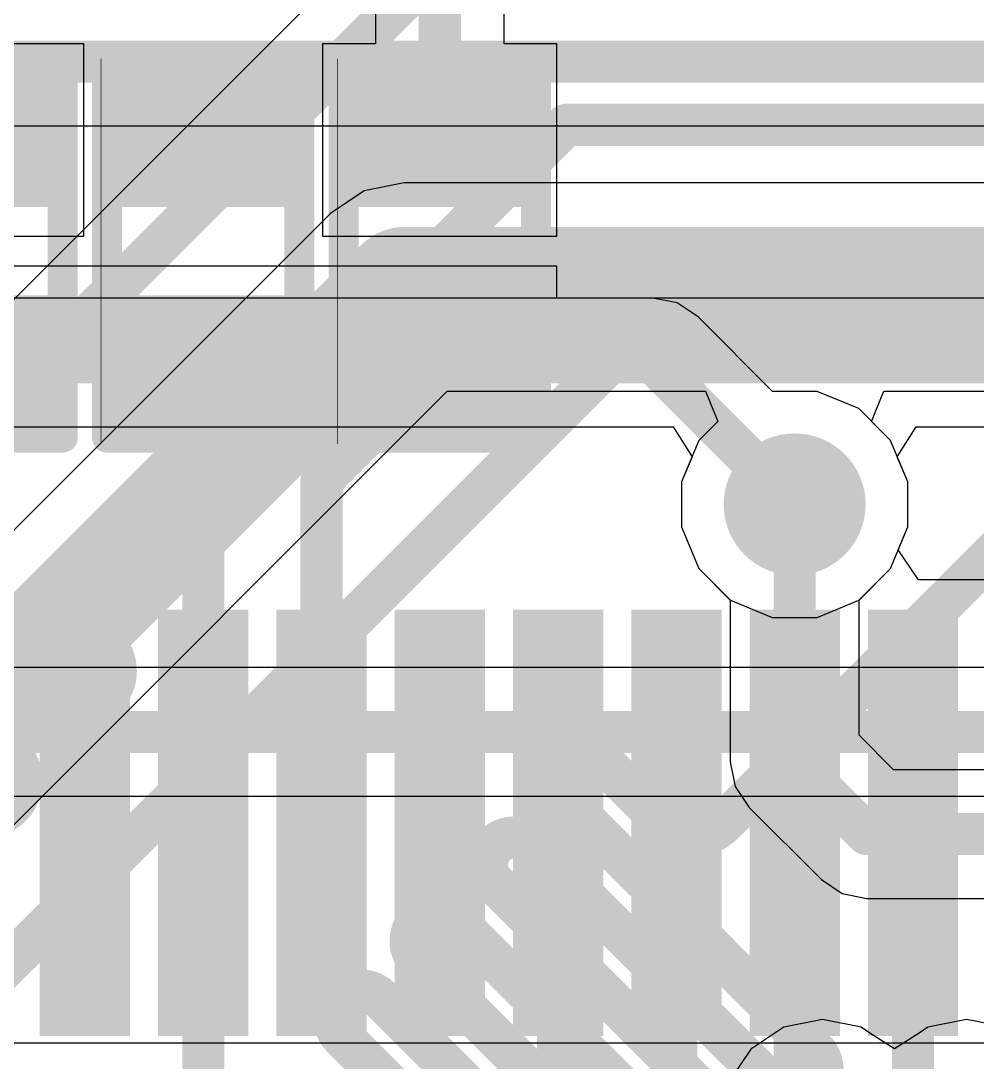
# Model space of a CAD drawing. Header units: inches. Extents: x -3 to 128, y -12 to 41.
# Drawn here: x 74.459 to 78.501, y 31.357 to 35.757 of the extents above; entities that cross this region are included whole.
import ezdxf

# ---------------------------------------------------------------- set-up
doc = ezdxf.new("R2010")
doc.units = ezdxf.units.IN
for name, color, linetype in [('Bottom Layer', 5, 'Continuous'), ('Layer 1', 16, 'Continuous'), ('Layer 2', 76, 'Continuous'), ('Top Layer', 1, 'Continuous'), ('Top Overlay', 2, 'Continuous'), ('Top Paste', 8, 'Continuous'), ('Top Solder', 216, 'Continuous'), ('Via Holes', 16, 'Continuous')]:
    doc.layers.add(name, color=color, linetype=linetype)

msp = doc.modelspace()

# ---------------------------------------------------------------- hatches: boundary and pattern name
at = {"layer": 'Bottom Layer'}
h = msp.add_hatch(color=5, dxfattribs=at)
edge = h.paths.add_edge_path()
edge.add_arc((77.72990041999999, 33.71381623999999), 0.2999994, 0, 360)
at = {"layer": 'Layer 1'}
h = msp.add_hatch(color=16, dxfattribs=at)
edge = h.paths.add_edge_path()
edge.add_arc((77.72990041999999, 33.71381623999999), 0.2999994, 0, 360)
at = {"layer": 'Layer 2'}
h = msp.add_hatch(color=76, dxfattribs=at)
edge = h.paths.add_edge_path()
edge.add_arc((77.72990041999999, 33.71381623999999), 0.2999994, 0, 360)
at = {"layer": 'Top Layer'}
for points in [[(73.91253442, 35.48227854), (74.54753441999999, 35.48227854), (74.54753441999999, 35.02507854), (73.91253442, 35.02507854)], [(74.91253241999999, 35.48227854), (75.54753242, 35.48227854), (75.54753242, 35.02507854), (74.91253241999999, 35.02507854)], [(75.91253042, 35.48227854), (76.54753042, 35.48227854), (76.54753042, 35.02507854), (75.91253042, 35.02507854)], [(73.91253442, 34.54247854), (74.54753441999999, 34.54247854), (74.54753441999999, 34.08527854), (73.91253442, 34.08527854)], [(74.91253241999999, 34.54247854), (75.54753242, 34.54247854), (75.54753242, 34.08527854), (74.91253241999999, 34.08527854)], [(75.91253042, 34.54247854), (76.54753042, 34.54247854), (76.54753042, 34.08527854), (75.91253042, 34.08527854)], [(74.59015308, 33.217866), (74.87016267999999, 33.217866), (74.87016267999999, 31.5178694), (74.59015308, 31.5178694)], [(75.09002762, 33.217866), (75.37003722, 33.217866), (75.37003722, 31.5178694), (75.09002762, 31.5178694)], [(75.59015362, 33.217866), (75.87016322, 33.217866), (75.87016322, 31.5178694), (75.59015362, 31.5178694)], [(76.09002561999999, 33.217866), (76.37003521999999, 33.217866), (76.37003521999999, 31.5178694), (76.09002561999999, 31.5178694)], [(76.59015162, 33.217866), (76.87016122, 33.217866), (76.87016122, 31.5178694), (76.59015162, 31.5178694)], [(77.09002108, 33.21786854), (77.37003068, 33.21786854), (77.37003068, 31.51787194), (77.09002108, 31.51787194)], [(77.59014962, 33.217866), (77.87015921999999, 33.217866), (77.87015921999999, 31.5178694), (77.59014962, 31.5178694)], [(78.09002416, 33.21786854), (78.37003376, 33.21786854), (78.37003376, 31.51787194), (78.09002416, 31.51787194)]]:
    msp.add_hatch(color=1, dxfattribs=at).paths.add_polyline_path(points)
h = msp.add_hatch(color=1, dxfattribs=at)
edge = h.paths.add_edge_path()
edge.add_arc((77.72990041999999, 33.71381623999999), 0.2999994, 0, 360)
at = {"layer": 'Top Paste'}
for points in [[(73.91253442, 35.48227854), (74.54753441999999, 35.48227854), (74.54753441999999, 35.02507854), (73.91253442, 35.02507854)], [(74.91253241999999, 35.48227854), (75.54753242, 35.48227854), (75.54753242, 35.02507854), (74.91253241999999, 35.02507854)], [(75.91253042, 35.48227854), (76.54753042, 35.48227854), (76.54753042, 35.02507854), (75.91253042, 35.02507854)], [(73.91253442, 34.54247854), (74.54753441999999, 34.54247854), (74.54753441999999, 34.08527854), (73.91253442, 34.08527854)], [(74.91253241999999, 34.54247854), (75.54753242, 34.54247854), (75.54753242, 34.08527854), (74.91253241999999, 34.08527854)], [(75.91253042, 34.54247854), (76.54753042, 34.54247854), (76.54753042, 34.08527854), (75.91253042, 34.08527854)], [(74.59015308, 33.217866), (74.87016267999999, 33.217866), (74.87016267999999, 31.5178694), (74.59015308, 31.5178694)], [(75.09002762, 33.217866), (75.37003722, 33.217866), (75.37003722, 31.5178694), (75.09002762, 31.5178694)], [(75.59015362, 33.217866), (75.87016322, 33.217866), (75.87016322, 31.5178694), (75.59015362, 31.5178694)], [(76.09002561999999, 33.217866), (76.37003521999999, 33.217866), (76.37003521999999, 31.5178694), (76.09002561999999, 31.5178694)], [(76.59015162, 33.217866), (76.87016122, 33.217866), (76.87016122, 31.5178694), (76.59015162, 31.5178694)], [(77.09002108, 33.21786854), (77.37003068, 33.21786854), (77.37003068, 31.51787194), (77.09002108, 31.51787194)], [(77.59014962, 33.217866), (77.87015921999999, 33.217866), (77.87015921999999, 31.5178694), (77.59014962, 31.5178694)], [(78.09002416, 33.21786854), (78.37003376, 33.21786854), (78.37003376, 31.51787194), (78.09002416, 31.51787194)]]:
    msp.add_hatch(color=8, dxfattribs=at).paths.add_polyline_path(points)
at = {"layer": 'Top Solder'}
for points in [[(73.85753326, 35.53727969999999), (74.60253558, 35.53727969999999), (74.60253558, 34.97007737999999), (73.85753326, 34.97007737999999)], [(74.85753125999999, 35.53727969999999), (75.60253357999999, 35.53727969999999), (75.60253357999999, 34.97007737999999), (74.85753125999999, 34.97007737999999)], [(75.85752925999999, 35.53727969999999), (76.60253158, 35.53727969999999), (76.60253158, 34.97007737999999), (75.85752925999999, 34.97007737999999)], [(73.85753326, 34.59747969999999), (74.60253558, 34.59747969999999), (74.60253558, 34.03027738), (73.85753326, 34.03027738)], [(74.85753125999999, 34.59747969999999), (75.60253357999999, 34.59747969999999), (75.60253357999999, 34.03027738), (74.85753125999999, 34.03027738)], [(75.85752925999999, 34.59747969999999), (76.60253158, 34.59747969999999), (76.60253158, 34.03027738), (75.85752925999999, 34.03027738)], [(74.53935308, 33.268666), (74.92096267999999, 33.268666), (74.92096267999999, 31.4670694), (74.53935308, 31.4670694)], [(75.03922761999999, 33.268666), (75.42083722, 33.268666), (75.42083722, 31.4670694), (75.03922761999999, 31.4670694)], [(75.53935362, 33.268666), (75.92096321999999, 33.268666), (75.92096321999999, 31.4670694), (75.53935362, 31.4670694)], [(76.03922562, 33.268666), (76.42083522, 33.268666), (76.42083522, 31.4670694), (76.03922562, 31.4670694)], [(76.53935161999999, 33.268666), (76.92096122, 33.268666), (76.92096122, 31.4670694), (76.53935161999999, 31.4670694)], [(77.03922107999999, 33.26866854), (77.42083068, 33.26866854), (77.42083068, 31.46707194), (77.03922107999999, 31.46707194)], [(77.53934962, 33.268666), (77.92095921999999, 33.268666), (77.92095921999999, 31.4670694), (77.53934962, 31.4670694)], [(78.03922415999999, 33.26866854), (78.42083376, 33.26866854), (78.42083376, 31.46707194), (78.03922415999999, 31.46707194)]]:
    msp.add_hatch(color=216, dxfattribs=at).paths.add_polyline_path(points)
at = {"layer": 'Via Holes'}
h = msp.add_hatch(color=7, dxfattribs=at)
edge = h.paths.add_edge_path()
edge.add_arc((77.72990041999999, 33.71381623999999), 0.1499997, 0, 360)

# ---------------------------------------------------------------- linework, layer by layer
at = {"layer": 'Bottom Layer'}
for p, q in [((71.72802773999999, 35.31293927999999), (93.14104562, 35.31293927999999)), ((76.07882167999999, 35.07239874), (75.91034094, 35.03888598)), ((98.31813457999999, 35.07239874), (76.07882167999999, 35.07239874)), ((75.91034094, 35.03888598), (75.76751166, 34.94345056)), ((75.76751166, 34.94345056), (72.18703368, 31.36297258)), ((72.68070553999999, 30.61140436), (76.26118351999999, 34.19188234)), ((76.26118351999999, 34.19188234), (77.35264946, 34.19188234)), ((77.35264946, 34.19188234), (77.4052554, 34.06488234)), ((78.05454544, 34.06488234), (78.10715138, 34.19188234)), ((78.10715138, 34.19188234), (86.38013457999999, 34.19188234)), ((77.4052554, 34.06488234), (77.32484154, 33.98446848)), ((78.13495929999999, 33.98446848), (78.05454544, 34.06488234)), ((77.32484154, 33.98446848), (77.25210102, 33.80885542)), ((78.20769981999999, 33.80885542), (78.13495929999999, 33.98446848)), ((77.25210102, 33.80885542), (77.25210102, 33.61877706)), ((78.20769981999999, 33.61877706), (78.20769981999999, 33.80885542)), ((77.25210102, 33.61877706), (77.32484154, 33.443164)), ((78.13495929999999, 33.443164), (78.20769981999999, 33.61877706)), ((77.32484154, 33.443164), (77.45797564, 33.3100299)), ((78.0018252, 33.3100299), (78.13495929999999, 33.443164)), ((77.45797564, 33.3100299), (77.45797564, 32.62600282)), ((78.0018252, 32.73863911999999), (78.0018252, 33.3100299)), ((78.14779899999999, 32.59266531999999), (78.0018252, 32.73863911999999)), ((77.45797564, 32.62600282), (77.47867409999999, 32.52194156)), ((79.35301122, 32.59266531999999), (78.14779899999999, 32.59266531999999)), ((77.47867409999999, 32.52194156), (77.53761988, 32.43372228)), ((77.53761988, 32.43372228), (77.84288215999999, 32.12846)), ((77.84288215999999, 32.12846), (77.93110143999999, 32.06951422)), ((77.93110143999999, 32.06951422), (78.0351627, 32.04881576)), ((78.0351627, 32.04881576), (79.54904079999999, 32.04881576)), ((77.84702744, 31.537275), (77.68350224, 31.50474776)), ((78.01055263999999, 31.50474776), (77.84702744, 31.537275)), ((78.45662744, 31.537275), (78.29310224, 31.50474776)), ((78.62015263999999, 31.50474776), (78.45662744, 31.537275)), ((77.68350224, 31.50474776), (77.54487157999999, 31.41211904)), ((78.04724039999999, 31.48023422), (78.01055263999999, 31.50474776)), ((78.15182744, 31.41380052), (78.04724039999999, 31.48023422)), ((78.25641447999999, 31.48023422), (78.15182744, 31.41380052)), ((78.29310224, 31.50474776), (78.25641447999999, 31.48023422)), ((77.54487157999999, 31.41211904), (77.45224286, 31.27348838))]:
    msp.add_line(p, q, dxfattribs=at)
for points in [[(70.94888273999999, 35.58486405999999, 0.1778, 0.1778, 0), (78.23479908, 35.58486405999999, 0.1778, 0.1778, 0)], [(78.23479908, 35.58486405999999, 0.1778, 0.1778, 0), (93.14104562, 35.58486405999999, 0.1778, 0.1778, 0)], [(72.36939552, 30.92271438, 0.508, 0.508, 0), (76.07882167999999, 34.63214054, 0.508, 0.508, 0)], [(76.07882167999999, 34.63214054, 0.508, 0.508, 0), (86.56249641999999, 34.63214054, 0.508, 0.508, 0)], [(77.72990041999999, 32.62600282, 0.1778, 0.1778, 0), (77.72990041999999, 33.71381623999999, 0.1778, 0.1778, 0)], [(77.72990041999999, 32.62600282, 0.1778, 0.1778, 0), (78.0351627, 32.32074054, 0.1778, 0.1778, 0)], [(78.0351627, 32.32074054, 0.1778, 0.1778, 0), (78.23002896, 32.32074054, 0.1778, 0.1778, 0)], [(78.23002896, 32.32074054, 0.1778, 0.1778, 0), (79.54904079999999, 32.32074054, 0.1778, 0.1778, 0)]]:
    msp.add_lwpolyline(points, format="xyseb", dxfattribs=at)
for points in [[(78.19034908, 35.58486405999999, 0.08889999999999999, 0.08889999999999999, 1), (78.27924908, 35.58486405999999, 0.08889999999999999, 0.08889999999999999, 1)], [(78.19034908, 35.58486405999999, 0.08889999999999999, 0.08889999999999999, 1), (78.27924908, 35.58486405999999, 0.08889999999999999, 0.08889999999999999, 1)], [(75.95182168, 34.63214054, 0.254, 0.254, 1), (76.20582168, 34.63214054, 0.254, 0.254, 1)], [(75.95182168, 34.63214054, 0.254, 0.254, 1), (76.20582168, 34.63214054, 0.254, 0.254, 1)], [(77.68545042, 33.71381623999999, 0.08889999999999999, 0.08889999999999999, 1), (77.77435041999999, 33.71381623999999, 0.08889999999999999, 0.08889999999999999, 1)], [(77.68545042, 32.62600282, 0.08889999999999999, 0.08889999999999999, 1), (77.77435041999999, 32.62600282, 0.08889999999999999, 0.08889999999999999, 1)], [(77.68545042, 32.62600282, 0.08889999999999999, 0.08889999999999999, 1), (77.77435041999999, 32.62600282, 0.08889999999999999, 0.08889999999999999, 1)], [(77.9907127, 32.32074054, 0.08889999999999999, 0.08889999999999999, 1), (78.0796127, 32.32074054, 0.08889999999999999, 0.08889999999999999, 1)], [(77.9907127, 32.32074054, 0.08889999999999999, 0.08889999999999999, 1), (78.0796127, 32.32074054, 0.08889999999999999, 0.08889999999999999, 1)], [(78.18557896, 32.32074054, 0.08889999999999999, 0.08889999999999999, 1), (78.27447896, 32.32074054, 0.08889999999999999, 0.08889999999999999, 1)], [(78.18557896, 32.32074054, 0.08889999999999999, 0.08889999999999999, 1), (78.27447896, 32.32074054, 0.08889999999999999, 0.08889999999999999, 1)]]:
    msp.add_lwpolyline(points, format="xyseb", close=True, dxfattribs=at)
at = {"layer": 'Layer 1'}
msp.add_line((75.98183939999998, 36.1327446), (74.0816908, 34.23259599999999), dxfattribs=at)
for points in [[(71.62931064, 31.39565476, 0.1778, 0.1778, 0), (76.17411994, 35.94046406, 0.1778, 0.1778, 0)], [(76.20052832, 34.75384717999999, 0.1778, 0.1778, 0), (76.76462167999999, 35.31794054, 0.1778, 0.1778, 0)], [(76.76462167999999, 35.31794054, 0.1778, 0.1778, 0), (84.1972535, 35.31794054, 0.1778, 0.1778, 0)], [(74.81624609999999, 33.36956496, 0.1778, 0.1778, 0), (76.20052832, 34.75384717999999, 0.1778, 0.1778, 0)], [(73.42810308, 30.79255716, 0.1778, 0.1778, 0), (77.26768646, 34.63214054, 0.1778, 0.1778, 0)], [(77.26768646, 34.63214054, 0.1778, 0.1778, 0), (79.43754242, 34.63214054, 0.1778, 0.1778, 0)], [(77.75975558, 32.69751906, 0.1778, 0.1778, 0), (78.83077706, 33.76854054, 0.1778, 0.1778, 0)], [(74.81624609999999, 33.1181202, 0.1778, 0.1778, -0.4142076450518962), (74.81624609999999, 33.36956496, 0.1778, 0.1778, 0)], [(74.81624609999999, 33.1181202, 0.1778, 0.1778, 0), (74.81626388, 33.11809734, 0.1778, 0.1778, 0)], [(74.81626388, 33.11809734, 0.1778, 0.1778, -0.4142066587643675), (74.81626641999999, 32.9025758, 0.1778, 0.1778, 0)], [(74.25945524, 33.02833374, 0.1778, 0.1778, -0.4142066587643676), (74.47497677999999, 33.0283312, 0.1778, 0.1778, 0)], [(74.47497677999999, 33.0283312, 0.1778, 0.1778, 0), (74.60073725999999, 32.90257072, 0.1778, 0.1778, 0)], [(74.81626388, 32.90257326, 0.1778, 0.1778, -0.4142135623730951), (74.6007398, 32.90257326, 0.1778, 0.1778, 0)], [(74.81626388, 32.90257326, 0.1778, 0.1778, 0), (74.81626641999999, 32.9025758, 0.1778, 0.1778, 0)], [(74.25945016, 32.81280458, 0.1778, 0.1778, 0), (74.41734164, 32.6549131, 0.1778, 0.1778, 0)], [(77.42905266, 32.36681614, 0.1778, 0.1778, 0), (77.75975558, 32.69751906, 0.1778, 0.1778, 0)], [(74.41734164, 32.6549131, 0.1778, 0.1778, -0.4142066587643675), (74.41734418, 32.43939156, 0.1778, 0.1778, 0)], [(76.78629803999999, 32.5964804, 0.1778, 0.1778, -0.4142135623730951), (76.94794363999999, 32.5964804, 0.1778, 0.1778, 0)], [(76.7862955, 32.43483226, 0.1778, 0.1778, -0.4142227670925137), (76.78629803999999, 32.5964804, 0.1778, 0.1778, 0)], [(76.9479411, 32.59647785999999, 0.1778, 0.1778, 0), (76.94794363999999, 32.5964804, 0.1778, 0.1778, 0)], [(76.94794363999999, 32.5964804, 0.1778, 0.1778, 0), (77.1776079, 32.36681614, 0.1778, 0.1778, 0)], [(74.41734418, 32.43939156, 0.1778, 0.1778, -0.4142135623730951), (74.20182009999999, 32.43939156, 0.1778, 0.1778, 0)], [(76.7862955, 32.43483226, 0.1778, 0.1778, 0), (76.78629803999999, 32.4348348, 0.1778, 0.1778, 0)], [(76.78629803999999, 32.4348348, 0.1778, 0.1778, 0), (77.81428176, 31.40685108, 0.1778, 0.1778, 0)], [(77.42905266, 32.36681614, 0.1778, 0.1778, -0.4142076450518959), (77.1776079, 32.36681614, 0.1778, 0.1778, 0)], [(76.46300683999999, 32.2731892, 0.1778, 0.1778, -0.4142135623730951), (76.62465243999999, 32.2731892, 0.1778, 0.1778, 0)], [(76.46300683999999, 32.1115436, 0.1778, 0.1778, -0.4142227670925137), (76.46300938, 32.27319173999999, 0.1778, 0.1778, 0)], [(76.46300683999999, 32.2731892, 0.1778, 0.1778, 0), (76.46300938, 32.27319173999999, 0.1778, 0.1778, 0)], [(76.6246499, 32.27318666, 0.1778, 0.1778, 0), (76.62465243999999, 32.2731892, 0.1778, 0.1778, 0)], [(76.62465243999999, 32.2731892, 0.1778, 0.1778, 0), (77.65263616, 31.24520548, 0.1778, 0.1778, 0)], [(76.46300683999999, 32.1115436, 0.1778, 0.1778, 0), (76.46300938, 32.11154613999999, 0.1778, 0.1778, 0)], [(76.46300938, 32.11154613999999, 0.1778, 0.1778, 0), (77.4909931, 31.08356242, 0.1778, 0.1778, 0)], [(76.13971818, 31.7882524, 0.1778, 0.1778, -0.4142227670925137), (76.13972072, 31.94990054, 0.1778, 0.1778, 0)], [(76.13971818, 31.94990054, 0.1778, 0.1778, -0.4142135623730951), (76.30136378, 31.94990054, 0.1778, 0.1778, 0)], [(76.13971818, 31.94990054, 0.1778, 0.1778, 0), (76.13972072, 31.94990054, 0.1778, 0.1778, 0)], [(76.30136123999999, 31.949898, 0.1778, 0.1778, 0), (76.30136378, 31.94990054, 0.1778, 0.1778, 0)], [(76.30136378, 31.94990054, 0.1778, 0.1778, 0), (77.3293475, 30.92191682, 0.1778, 0.1778, 0)], [(76.13971818, 31.7882524, 0.1778, 0.1778, 0), (76.13972072, 31.78825494, 0.1778, 0.1778, 0)], [(76.13972072, 31.78825494, 0.1778, 0.1778, 0), (77.16770444, 30.76027122, 0.1778, 0.1778, 0)], [(75.81643206, 31.62661188, 0.1778, 0.1778, -0.4142135623730951), (75.97807766, 31.62661188, 0.1778, 0.1778, 0)], [(75.81642951999999, 31.46496374, 0.1778, 0.1778, -0.4142227670925137), (75.81643206, 31.62661188, 0.1778, 0.1778, 0)], [(75.97807512, 31.62660934, 0.1778, 0.1778, 0), (75.97807766, 31.62661188, 0.1778, 0.1778, 0)], [(75.97807766, 31.62661188, 0.1778, 0.1778, 0), (77.00606137999999, 30.59862816, 0.1778, 0.1778, 0)], [(75.81642951999999, 31.46496374, 0.1778, 0.1778, 0), (75.81643206, 31.46496628, 0.1778, 0.1778, 0)], [(75.81643206, 31.46496628, 0.1778, 0.1778, 0), (76.59998142, 30.68141438, 0.1778, 0.1778, 0)], [(77.81427921999999, 31.40684854, 0.1778, 0.1778, 0), (77.81428176, 31.40685108, 0.1778, 0.1778, 0)], [(77.81428176, 31.40685108, 0.1778, 0.1778, -0.4142135623730951), (77.81428176, 31.24520548, 0.1778, 0.1778, 0)]]:
    msp.add_lwpolyline(points, format="xyseb", dxfattribs=at)
for points in [[(76.72017167999999, 35.31794054, 0.08889999999999999, 0.08889999999999999, 1), (76.80907167999999, 35.31794054, 0.08889999999999999, 0.08889999999999999, 1)], [(76.72017167999999, 35.31794054, 0.08889999999999999, 0.08889999999999999, 1), (76.80907167999999, 35.31794054, 0.08889999999999999, 0.08889999999999999, 1)], [(76.15607831999999, 34.75384717999999, 0.08889999999999999, 0.08889999999999999, 1), (76.24497832, 34.75384717999999, 0.08889999999999999, 0.08889999999999999, 1)], [(76.15607831999999, 34.75384717999999, 0.08889999999999999, 0.08889999999999999, 1), (76.24497832, 34.75384717999999, 0.08889999999999999, 0.08889999999999999, 1)], [(77.22323646, 34.63214054, 0.08889999999999999, 0.08889999999999999, 1), (77.31213645999999, 34.63214054, 0.08889999999999999, 0.08889999999999999, 1)], [(77.22323646, 34.63214054, 0.08889999999999999, 0.08889999999999999, 1), (77.31213645999999, 34.63214054, 0.08889999999999999, 0.08889999999999999, 1)], [(74.77179609999999, 33.36956496, 0.08889999999999999, 0.08889999999999999, 1), (74.86069609999998, 33.36956496, 0.08889999999999999, 0.08889999999999999, 1)], [(74.77179609999999, 33.36956496, 0.08889999999999999, 0.08889999999999999, 1), (74.86069609999998, 33.36956496, 0.08889999999999999, 0.08889999999999999, 1)], [(74.77179609999999, 33.1181202, 0.08889999999999999, 0.08889999999999999, 1), (74.86069609999998, 33.1181202, 0.08889999999999999, 0.08889999999999999, 1)], [(74.77179609999999, 33.1181202, 0.08889999999999999, 0.08889999999999999, 1), (74.86069609999998, 33.1181202, 0.08889999999999999, 0.08889999999999999, 1)], [(74.77181388, 33.11809734, 0.08889999999999999, 0.08889999999999999, 1), (74.86071387999999, 33.11809734, 0.08889999999999999, 0.08889999999999999, 1)], [(74.77181388, 33.11809734, 0.08889999999999999, 0.08889999999999999, 1), (74.86071387999999, 33.11809734, 0.08889999999999999, 0.08889999999999999, 1)], [(74.43052678, 33.0283312, 0.08889999999999999, 0.08889999999999999, 1), (74.51942677999999, 33.0283312, 0.08889999999999999, 0.08889999999999999, 1)], [(74.43052678, 33.0283312, 0.08889999999999999, 0.08889999999999999, 1), (74.51942677999999, 33.0283312, 0.08889999999999999, 0.08889999999999999, 1)], [(74.55628725999999, 32.90257072, 0.08889999999999999, 0.08889999999999999, 1), (74.64518726, 32.90257072, 0.08889999999999999, 0.08889999999999999, 1)], [(74.5562898, 32.90257326, 0.08889999999999999, 0.08889999999999999, 1), (74.6451898, 32.90257326, 0.08889999999999999, 0.08889999999999999, 1)], [(74.77181388, 32.90257326, 0.08889999999999999, 0.08889999999999999, 1), (74.86071387999999, 32.90257326, 0.08889999999999999, 0.08889999999999999, 1)], [(74.77181388, 32.90257326, 0.08889999999999999, 0.08889999999999999, 1), (74.86071387999999, 32.90257326, 0.08889999999999999, 0.08889999999999999, 1)], [(74.77181642, 32.9025758, 0.08889999999999999, 0.08889999999999999, 1), (74.86071641999999, 32.9025758, 0.08889999999999999, 0.08889999999999999, 1)], [(74.77181642, 32.9025758, 0.08889999999999999, 0.08889999999999999, 1), (74.86071641999999, 32.9025758, 0.08889999999999999, 0.08889999999999999, 1)], [(77.71530557999999, 32.69751906, 0.08889999999999999, 0.08889999999999999, 1), (77.80420558, 32.69751906, 0.08889999999999999, 0.08889999999999999, 1)], [(77.71530557999999, 32.69751906, 0.08889999999999999, 0.08889999999999999, 1), (77.80420558, 32.69751906, 0.08889999999999999, 0.08889999999999999, 1)], [(74.37289164, 32.6549131, 0.08889999999999999, 0.08889999999999999, 1), (74.46179164, 32.6549131, 0.08889999999999999, 0.08889999999999999, 1)], [(74.37289164, 32.6549131, 0.08889999999999999, 0.08889999999999999, 1), (74.46179164, 32.6549131, 0.08889999999999999, 0.08889999999999999, 1)], [(76.74184804, 32.5964804, 0.08889999999999999, 0.08889999999999999, 1), (76.83074803999999, 32.5964804, 0.08889999999999999, 0.08889999999999999, 1)], [(76.74184804, 32.5964804, 0.08889999999999999, 0.08889999999999999, 1), (76.83074803999999, 32.5964804, 0.08889999999999999, 0.08889999999999999, 1)], [(76.9034911, 32.59647785999999, 0.08889999999999999, 0.08889999999999999, 1), (76.99239109999999, 32.59647785999999, 0.08889999999999999, 0.08889999999999999, 1)], [(76.90349364, 32.5964804, 0.08889999999999999, 0.08889999999999999, 1), (76.99239363999999, 32.5964804, 0.08889999999999999, 0.08889999999999999, 1)], [(76.90349364, 32.5964804, 0.08889999999999999, 0.08889999999999999, 1), (76.99239363999999, 32.5964804, 0.08889999999999999, 0.08889999999999999, 1)], [(76.90349364, 32.5964804, 0.08889999999999999, 0.08889999999999999, 1), (76.99239363999999, 32.5964804, 0.08889999999999999, 0.08889999999999999, 1)], [(74.37289418, 32.43939156, 0.08889999999999999, 0.08889999999999999, 1), (74.46179418, 32.43939156, 0.08889999999999999, 0.08889999999999999, 1)], [(74.37289418, 32.43939156, 0.08889999999999999, 0.08889999999999999, 1), (74.46179418, 32.43939156, 0.08889999999999999, 0.08889999999999999, 1)], [(76.7418455, 32.43483226, 0.08889999999999999, 0.08889999999999999, 1), (76.83074549999999, 32.43483226, 0.08889999999999999, 0.08889999999999999, 1)], [(76.7418455, 32.43483226, 0.08889999999999999, 0.08889999999999999, 1), (76.83074549999999, 32.43483226, 0.08889999999999999, 0.08889999999999999, 1)], [(76.74184804, 32.4348348, 0.08889999999999999, 0.08889999999999999, 1), (76.83074803999999, 32.4348348, 0.08889999999999999, 0.08889999999999999, 1)], [(76.74184804, 32.4348348, 0.08889999999999999, 0.08889999999999999, 1), (76.83074803999999, 32.4348348, 0.08889999999999999, 0.08889999999999999, 1)], [(77.13315789999999, 32.36681614, 0.08889999999999999, 0.08889999999999999, 1), (77.2220579, 32.36681614, 0.08889999999999999, 0.08889999999999999, 1)], [(77.13315789999999, 32.36681614, 0.08889999999999999, 0.08889999999999999, 1), (77.2220579, 32.36681614, 0.08889999999999999, 0.08889999999999999, 1)], [(77.38460266, 32.36681614, 0.08889999999999999, 0.08889999999999999, 1), (77.47350266, 32.36681614, 0.08889999999999999, 0.08889999999999999, 1)], [(77.38460266, 32.36681614, 0.08889999999999999, 0.08889999999999999, 1), (77.47350266, 32.36681614, 0.08889999999999999, 0.08889999999999999, 1)], [(76.41855684, 32.2731892, 0.08889999999999999, 0.08889999999999999, 1), (76.50745683999999, 32.2731892, 0.08889999999999999, 0.08889999999999999, 1)], [(76.41855684, 32.2731892, 0.08889999999999999, 0.08889999999999999, 1), (76.50745683999999, 32.2731892, 0.08889999999999999, 0.08889999999999999, 1)], [(76.41855937999999, 32.27319173999999, 0.08889999999999999, 0.08889999999999999, 1), (76.50745938, 32.27319173999999, 0.08889999999999999, 0.08889999999999999, 1)], [(76.41855937999999, 32.27319173999999, 0.08889999999999999, 0.08889999999999999, 1), (76.50745938, 32.27319173999999, 0.08889999999999999, 0.08889999999999999, 1)], [(76.5801999, 32.27318666, 0.08889999999999999, 0.08889999999999999, 1), (76.66909989999999, 32.27318666, 0.08889999999999999, 0.08889999999999999, 1)], [(76.58020244, 32.2731892, 0.08889999999999999, 0.08889999999999999, 1), (76.66910243999999, 32.2731892, 0.08889999999999999, 0.08889999999999999, 1)], [(76.58020244, 32.2731892, 0.08889999999999999, 0.08889999999999999, 1), (76.66910243999999, 32.2731892, 0.08889999999999999, 0.08889999999999999, 1)], [(76.58020244, 32.2731892, 0.08889999999999999, 0.08889999999999999, 1), (76.66910243999999, 32.2731892, 0.08889999999999999, 0.08889999999999999, 1)], [(76.41855684, 32.1115436, 0.08889999999999999, 0.08889999999999999, 1), (76.50745683999999, 32.1115436, 0.08889999999999999, 0.08889999999999999, 1)], [(76.41855684, 32.1115436, 0.08889999999999999, 0.08889999999999999, 1), (76.50745683999999, 32.1115436, 0.08889999999999999, 0.08889999999999999, 1)], [(76.41855937999999, 32.11154613999999, 0.08889999999999999, 0.08889999999999999, 1), (76.50745938, 32.11154613999999, 0.08889999999999999, 0.08889999999999999, 1)], [(76.41855937999999, 32.11154613999999, 0.08889999999999999, 0.08889999999999999, 1), (76.50745938, 32.11154613999999, 0.08889999999999999, 0.08889999999999999, 1)], [(76.09526818, 31.94990054, 0.08889999999999999, 0.08889999999999999, 1), (76.18416818, 31.94990054, 0.08889999999999999, 0.08889999999999999, 1)], [(76.09526818, 31.94990054, 0.08889999999999999, 0.08889999999999999, 1), (76.18416818, 31.94990054, 0.08889999999999999, 0.08889999999999999, 1)], [(76.09527072, 31.94990054, 0.08889999999999999, 0.08889999999999999, 1), (76.18417072, 31.94990054, 0.08889999999999999, 0.08889999999999999, 1)], [(76.09527072, 31.94990054, 0.08889999999999999, 0.08889999999999999, 1), (76.18417072, 31.94990054, 0.08889999999999999, 0.08889999999999999, 1)], [(76.25691124, 31.949898, 0.08889999999999999, 0.08889999999999999, 1), (76.34581124, 31.949898, 0.08889999999999999, 0.08889999999999999, 1)], [(76.25691378, 31.94990054, 0.08889999999999999, 0.08889999999999999, 1), (76.34581378, 31.94990054, 0.08889999999999999, 0.08889999999999999, 1)], [(76.25691378, 31.94990054, 0.08889999999999999, 0.08889999999999999, 1), (76.34581378, 31.94990054, 0.08889999999999999, 0.08889999999999999, 1)], [(76.25691378, 31.94990054, 0.08889999999999999, 0.08889999999999999, 1), (76.34581378, 31.94990054, 0.08889999999999999, 0.08889999999999999, 1)], [(76.09526818, 31.7882524, 0.08889999999999999, 0.08889999999999999, 1), (76.18416818, 31.7882524, 0.08889999999999999, 0.08889999999999999, 1)], [(76.09526818, 31.7882524, 0.08889999999999999, 0.08889999999999999, 1), (76.18416818, 31.7882524, 0.08889999999999999, 0.08889999999999999, 1)], [(76.09527072, 31.78825494, 0.08889999999999999, 0.08889999999999999, 1), (76.18417072, 31.78825494, 0.08889999999999999, 0.08889999999999999, 1)], [(76.09527072, 31.78825494, 0.08889999999999999, 0.08889999999999999, 1), (76.18417072, 31.78825494, 0.08889999999999999, 0.08889999999999999, 1)], [(75.77198206, 31.62661188, 0.08889999999999999, 0.08889999999999999, 1), (75.86088206, 31.62661188, 0.08889999999999999, 0.08889999999999999, 1)], [(75.77198206, 31.62661188, 0.08889999999999999, 0.08889999999999999, 1), (75.86088206, 31.62661188, 0.08889999999999999, 0.08889999999999999, 1)], [(75.93362512, 31.62660934, 0.08889999999999999, 0.08889999999999999, 1), (76.02252512, 31.62660934, 0.08889999999999999, 0.08889999999999999, 1)], [(75.93362765999998, 31.62661188, 0.08889999999999999, 0.08889999999999999, 1), (76.02252766, 31.62661188, 0.08889999999999999, 0.08889999999999999, 1)], [(75.93362765999998, 31.62661188, 0.08889999999999999, 0.08889999999999999, 1), (76.02252766, 31.62661188, 0.08889999999999999, 0.08889999999999999, 1)], [(75.93362765999998, 31.62661188, 0.08889999999999999, 0.08889999999999999, 1), (76.02252766, 31.62661188, 0.08889999999999999, 0.08889999999999999, 1)], [(75.77197951999999, 31.46496374, 0.08889999999999999, 0.08889999999999999, 1), (75.86087952, 31.46496374, 0.08889999999999999, 0.08889999999999999, 1)], [(75.77197951999999, 31.46496374, 0.08889999999999999, 0.08889999999999999, 1), (75.86087952, 31.46496374, 0.08889999999999999, 0.08889999999999999, 1)], [(75.77198206, 31.46496628, 0.08889999999999999, 0.08889999999999999, 1), (75.86088206, 31.46496628, 0.08889999999999999, 0.08889999999999999, 1)], [(75.77198206, 31.46496628, 0.08889999999999999, 0.08889999999999999, 1), (75.86088206, 31.46496628, 0.08889999999999999, 0.08889999999999999, 1)], [(77.76982921999999, 31.40684854, 0.08889999999999999, 0.08889999999999999, 1), (77.85872922, 31.40684854, 0.08889999999999999, 0.08889999999999999, 1)], [(77.76983176, 31.40685108, 0.08889999999999999, 0.08889999999999999, 1), (77.85873176, 31.40685108, 0.08889999999999999, 0.08889999999999999, 1)], [(77.76983176, 31.40685108, 0.08889999999999999, 0.08889999999999999, 1), (77.85873176, 31.40685108, 0.08889999999999999, 0.08889999999999999, 1)], [(77.76983176, 31.40685108, 0.08889999999999999, 0.08889999999999999, 1), (77.85873176, 31.40685108, 0.08889999999999999, 0.08889999999999999, 1)]]:
    msp.add_lwpolyline(points, format="xyseb", close=True, dxfattribs=at)
at = {"layer": 'Layer 2'}
for p, q in [((87.10054462, 34.58580332), (73.88067774, 34.58580332)), ((73.88067774, 34.04195376), (77.21639116, 34.04195376)), ((77.21639116, 34.04195376), (77.2960481, 33.91495122)), ((78.16375273999999, 33.91495122), (78.24340968, 34.04195376)), ((78.24340968, 34.04195376), (86.98790831999999, 34.04195376)), ((77.2960481, 33.91495122), (77.25210102, 33.80885542)), ((78.20769981999999, 33.80885542), (78.16375273999999, 33.91495122)), ((77.25210102, 33.80885542), (77.25210102, 33.61877706)), ((78.20769981999999, 33.61877706), (78.20769981999999, 33.80885542)), ((77.25210102, 33.61877706), (77.32484154, 33.443164)), ((78.13495929999999, 33.443164), (78.20769981999999, 33.61877706)), ((77.32484154, 33.443164), (77.45924817999999, 33.30875736)), ((78.00055266, 33.30875736), (78.13495929999999, 33.443164)), ((77.45924817999999, 33.30875736), (77.63486123999999, 33.23601684)), ((77.8249396, 33.23601684), (78.00055266, 33.30875736)), ((77.63486123999999, 33.23601684), (77.8249396, 33.23601684)), ((85.6577535, 33.02446532), (72.31087138, 33.02446532)), ((72.19823761999999, 32.48061576), (85.54511719999999, 32.48061576)), ((86.08804982, 31.43730314), (70.79269305999999, 31.43730314))]:
    msp.add_line(p, q, dxfattribs=at)
for points in [[(73.4768914, 34.31387854, 0.1778, 0.1778, 0), (87.10054462, 34.31387854, 0.1778, 0.1778, 0)], [(74.19922168, 32.75254054, 0.1778, 0.1778, 0), (75.78025484, 32.75254054, 0.1778, 0.1778, 0)], [(75.78025484, 32.75254054, 0.1778, 0.1778, 0), (85.6577535, 32.75254054, 0.1778, 0.1778, 0)]]:
    msp.add_lwpolyline(points, format="xyseb", dxfattribs=at)
msp.add_lwpolyline([(75.73580484, 32.75254054, 0.08889999999999999, 0.08889999999999999, 1), (75.82470484, 32.75254054, 0.08889999999999999, 0.08889999999999999, 1)], format="xyseb", close=True, dxfattribs=at)
msp.add_lwpolyline([(75.73580484, 32.75254054, 0.08889999999999999, 0.08889999999999999, 1), (75.82470484, 32.75254054, 0.08889999999999999, 0.08889999999999999, 1)], format="xyseb", close=True, dxfattribs=at)
at = {"layer": 'Top Layer'}
for p, q in [((75.95810564, 37.37381908), (75.95810564, 35.66007854)), ((76.5019552, 35.66007854), (76.5019552, 37.37381908)), ((74.72533442, 35.66007854), (73.73473442, 35.66007854)), ((74.72533442, 34.84727854), (74.72533442, 35.66007854)), ((75.95810564, 35.66007854), (75.73473042, 35.66007854)), ((75.73473042, 35.66007854), (75.73473042, 34.84727854)), ((76.72533041999999, 35.66007854), (76.5019552, 35.66007854)), ((76.72533041999999, 34.84727854), (76.72533041999999, 35.66007854)), ((73.90447246, 34.84727854), (74.72533442, 34.84727854)), ((75.73473042, 34.84727854), (76.72533041999999, 34.84727854)), ((74.72532933999999, 34.72027854), (73.84440654, 34.72027854)), ((74.7347375, 34.72028362), (74.72532933999999, 34.72028362)), ((74.72532933999999, 34.72028362), (74.72532933999999, 34.72027854)), ((74.7347375, 34.72027854), (74.7347375, 34.72028362)), ((75.72532733999999, 34.72027854), (74.7347375, 34.72027854)), ((75.73473549999999, 34.72028362), (75.72532733999999, 34.72028362)), ((75.72532733999999, 34.72028362), (75.72532733999999, 34.72027854)), ((75.73473549999999, 34.72028108), (75.73473549999999, 34.72028362)), ((75.85233242, 34.72027854), (75.73473549999999, 34.72028108)), ((76.72533041999999, 34.72027854), (75.85233242, 34.72027854)), ((76.72533041999999, 34.58580332), (76.72533041999999, 34.72027854)), ((77.12983812, 34.58580332), (76.72533041999999, 34.58580332)), ((77.23389938, 34.56510486), (77.12983812, 34.58580332)), ((77.32211866, 34.50615908), (77.23389938, 34.56510486)), ((77.6366621, 34.19161564), (77.32211866, 34.50615908)), ((77.8249396, 34.19161564), (77.6366621, 34.19161564)), ((78.00055266, 34.11887512), (77.8249396, 34.19161564)), ((78.13495929999999, 33.98446848), (78.00055266, 34.11887512)), ((78.20769981999999, 33.80885542), (78.13495929999999, 33.98446848)), ((78.20769981999999, 33.61877706), (78.20769981999999, 33.80885542)), ((78.16789039999999, 33.52267107999999), (78.20769981999999, 33.61877706)), ((78.2527518, 33.39566854), (78.16789039999999, 33.52267107999999)), ((78.54783376, 33.39566854), (78.2527518, 33.39566854))]:
    msp.add_line(p, q, dxfattribs=at)
for points in [[(76.23003041999999, 35.25367854, 0.1778, 0.1778, 0), (76.23003041999999, 37.77760542, 0.1778, 0.1778, 0)], [(75.23003242, 32.3678677, 0.1778, 0.1778, 0), (75.23003242, 34.31387854, 0.1778, 0.1778, 0)], [(75.73015842, 33.81400653999999, 0.1778, 0.1778, 0), (76.23003041999999, 34.31387854, 0.1778, 0.1778, 0)], [(76.23003041999999, 34.31387854, 0.1778, 0.1778, 0), (77.12983812, 34.31387854, 0.1778, 0.1778, 0)], [(77.12983812, 34.31387854, 0.1778, 0.1778, 0), (77.72990041999999, 33.71381623999999, 0.1778, 0.1778, 0)], [(75.73015842, 32.3678677, 0.1778, 0.1778, 0), (75.73015842, 33.81400653999999, 0.1778, 0.1778, 0)], [(75.23003242, 30.34941352, 0.1778, 0.1778, 0), (75.23003242, 32.3678677, 0.1778, 0.1778, 0)], [(76.73015642, 30.9679721, 0.1778, 0.1778, 0), (76.73015642, 32.3678677, 0.1778, 0.1778, 0)], [(77.23002842, 30.92271692, 0.1778, 0.1778, 0), (77.23002842, 32.36787024, 0.1778, 0.1778, 0)], [(77.72990041999999, 30.54248908, 0.1778, 0.1778, 0), (77.72990041999999, 32.36787024, 0.1778, 0.1778, 0)], [(78.23002896, 29.51861762, 0.1778, 0.1778, 0), (78.23002896, 32.36787024, 0.1778, 0.1778, 0)]]:
    msp.add_lwpolyline(points, format="xyseb", dxfattribs=at)
for points in [[(76.18558042, 35.25367854, 0.08889999999999999, 0.08889999999999999, 1), (76.27448041999999, 35.25367854, 0.08889999999999999, 0.08889999999999999, 1)], [(75.18558242, 34.31387854, 0.08889999999999999, 0.08889999999999999, 1), (75.27448242, 34.31387854, 0.08889999999999999, 0.08889999999999999, 1)], [(76.18558042, 34.31387854, 0.08889999999999999, 0.08889999999999999, 1), (76.27448041999999, 34.31387854, 0.08889999999999999, 0.08889999999999999, 1)], [(76.18558042, 34.31387854, 0.08889999999999999, 0.08889999999999999, 1), (76.27448041999999, 34.31387854, 0.08889999999999999, 0.08889999999999999, 1)], [(77.08538812, 34.31387854, 0.08889999999999999, 0.08889999999999999, 1), (77.17428812, 34.31387854, 0.08889999999999999, 0.08889999999999999, 1)], [(77.08538812, 34.31387854, 0.08889999999999999, 0.08889999999999999, 1), (77.17428812, 34.31387854, 0.08889999999999999, 0.08889999999999999, 1)], [(75.68570842, 33.81400653999999, 0.08889999999999999, 0.08889999999999999, 1), (75.77460842, 33.81400653999999, 0.08889999999999999, 0.08889999999999999, 1)], [(75.68570842, 33.81400653999999, 0.08889999999999999, 0.08889999999999999, 1), (75.77460842, 33.81400653999999, 0.08889999999999999, 0.08889999999999999, 1)], [(77.68545042, 33.71381623999999, 0.08889999999999999, 0.08889999999999999, 1), (77.77435041999999, 33.71381623999999, 0.08889999999999999, 0.08889999999999999, 1)], [(75.18558242, 32.3678677, 0.08889999999999999, 0.08889999999999999, 1), (75.27448242, 32.3678677, 0.08889999999999999, 0.08889999999999999, 1)], [(75.18558242, 32.3678677, 0.08889999999999999, 0.08889999999999999, 1), (75.27448242, 32.3678677, 0.08889999999999999, 0.08889999999999999, 1)], [(75.68570842, 32.3678677, 0.08889999999999999, 0.08889999999999999, 1), (75.77460842, 32.3678677, 0.08889999999999999, 0.08889999999999999, 1)], [(76.68570641999999, 32.3678677, 0.08889999999999999, 0.08889999999999999, 1), (76.77460642, 32.3678677, 0.08889999999999999, 0.08889999999999999, 1)], [(77.18557842, 32.36787024, 0.08889999999999999, 0.08889999999999999, 1), (77.27447842, 32.36787024, 0.08889999999999999, 0.08889999999999999, 1)], [(77.68545042, 32.36787024, 0.08889999999999999, 0.08889999999999999, 1), (77.77435041999999, 32.36787024, 0.08889999999999999, 0.08889999999999999, 1)], [(78.18557896, 32.36787024, 0.08889999999999999, 0.08889999999999999, 1), (78.27447896, 32.36787024, 0.08889999999999999, 0.08889999999999999, 1)]]:
    msp.add_lwpolyline(points, format="xyseb", close=True, dxfattribs=at)
at = {"layer": 'Top Overlay'}
for points in [[(73.82363442, 35.57117854, 0.127, 0.127, 0), (74.63643442, 35.57117854, 0.127, 0.127, 0)], [(74.63643442, 33.99637853999999, 0.127, 0.127, 0), (74.63643442, 35.57117854, 0.127, 0.127, 0)], [(74.82363242, 33.99637853999999, 0.127, 0.127, 0), (74.82363242, 35.57117854, 0.127, 0.127, 0)], [(74.82363242, 35.57117854, 0.127, 0.127, 0), (75.63643241999999, 35.57117854, 0.127, 0.127, 0)], [(74.79823242, 33.97097854, 0.0032258, 0.0032258, 0), (74.79823242, 35.59657854, 0.0032258, 0.0032258, 0)], [(75.63643241999999, 33.99637853999999, 0.127, 0.127, 0), (75.63643241999999, 35.57117854, 0.127, 0.127, 0)], [(75.82363042, 33.99637853999999, 0.127, 0.127, 0), (75.82363042, 35.57117854, 0.127, 0.127, 0)], [(75.82363042, 35.57117854, 0.127, 0.127, 0), (76.63643042, 35.57117854, 0.127, 0.127, 0)], [(75.79823042, 33.97097854, 0.0032258, 0.0032258, 0), (75.79823042, 35.59657854, 0.0032258, 0.0032258, 0)], [(76.63643042, 33.99637853999999, 0.127, 0.127, 0), (76.63643042, 35.57117854, 0.127, 0.127, 0)], [(73.82363442, 33.99637853999999, 0.127, 0.127, 0), (74.63643442, 33.99637853999999, 0.127, 0.127, 0)], [(74.82363242, 33.99637853999999, 0.127, 0.127, 0), (75.63643241999999, 33.99637853999999, 0.127, 0.127, 0)], [(75.82363042, 33.99637853999999, 0.127, 0.127, 0), (76.63643042, 33.99637853999999, 0.127, 0.127, 0)]]:
    msp.add_lwpolyline(points, format="xyseb", dxfattribs=at)
for points in [[(74.60468442, 35.57117854, 0.0635, 0.0635, 1), (74.66818441999999, 35.57117854, 0.0635, 0.0635, 1)], [(74.60468442, 35.57117854, 0.0635, 0.0635, 1), (74.66818441999999, 35.57117854, 0.0635, 0.0635, 1)], [(74.79188242, 35.57117854, 0.0635, 0.0635, 1), (74.85538241999998, 35.57117854, 0.0635, 0.0635, 1)], [(74.79188242, 35.57117854, 0.0635, 0.0635, 1), (74.85538241999998, 35.57117854, 0.0635, 0.0635, 1)], [(74.79742724, 35.59657854, 0.0016129, 0.0016129, 1), (74.79903759999999, 35.59657854, 0.0016129, 0.0016129, 1)], [(75.60468241999999, 35.57117854, 0.0635, 0.0635, 1), (75.66818242, 35.57117854, 0.0635, 0.0635, 1)], [(75.60468241999999, 35.57117854, 0.0635, 0.0635, 1), (75.66818242, 35.57117854, 0.0635, 0.0635, 1)], [(75.79188042, 35.57117854, 0.0635, 0.0635, 1), (75.85538042, 35.57117854, 0.0635, 0.0635, 1)], [(75.79188042, 35.57117854, 0.0635, 0.0635, 1), (75.85538042, 35.57117854, 0.0635, 0.0635, 1)], [(75.79742524, 35.59657854, 0.0016129, 0.0016129, 1), (75.7990356, 35.59657854, 0.0016129, 0.0016129, 1)], [(76.60468042, 35.57117854, 0.0635, 0.0635, 1), (76.66818042, 35.57117854, 0.0635, 0.0635, 1)], [(76.60468042, 35.57117854, 0.0635, 0.0635, 1), (76.66818042, 35.57117854, 0.0635, 0.0635, 1)], [(74.60468442, 33.99637853999999, 0.0635, 0.0635, 1), (74.66818441999999, 33.99637853999999, 0.0635, 0.0635, 1)], [(74.60468442, 33.99637853999999, 0.0635, 0.0635, 1), (74.66818441999999, 33.99637853999999, 0.0635, 0.0635, 1)], [(74.79188242, 33.99637853999999, 0.0635, 0.0635, 1), (74.85538241999998, 33.99637853999999, 0.0635, 0.0635, 1)], [(74.79188242, 33.99637853999999, 0.0635, 0.0635, 1), (74.85538241999998, 33.99637853999999, 0.0635, 0.0635, 1)], [(75.60468241999999, 33.99637853999999, 0.0635, 0.0635, 1), (75.66818242, 33.99637853999999, 0.0635, 0.0635, 1)], [(75.60468241999999, 33.99637853999999, 0.0635, 0.0635, 1), (75.66818242, 33.99637853999999, 0.0635, 0.0635, 1)], [(75.79188042, 33.99637853999999, 0.0635, 0.0635, 1), (75.85538042, 33.99637853999999, 0.0635, 0.0635, 1)], [(75.79188042, 33.99637853999999, 0.0635, 0.0635, 1), (75.85538042, 33.99637853999999, 0.0635, 0.0635, 1)], [(76.60468042, 33.99637853999999, 0.0635, 0.0635, 1), (76.66818042, 33.99637853999999, 0.0635, 0.0635, 1)], [(76.60468042, 33.99637853999999, 0.0635, 0.0635, 1), (76.66818042, 33.99637853999999, 0.0635, 0.0635, 1)], [(74.79742724, 33.97097854, 0.0016129, 0.0016129, 1), (74.79903759999999, 33.97097854, 0.0016129, 0.0016129, 1)], [(75.79742524, 33.97097854, 0.0016129, 0.0016129, 1), (75.7990356, 33.97097854, 0.0016129, 0.0016129, 1)]]:
    msp.add_lwpolyline(points, format="xyseb", close=True, dxfattribs=at)

doc.saveas('drawing.dxf')
